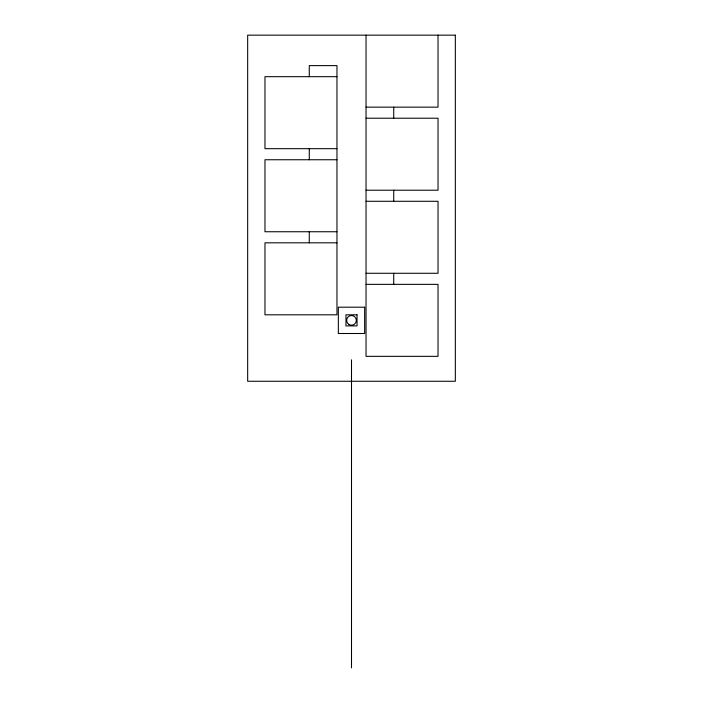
<?xml version="1.0" encoding="UTF-8"?>
<svg xmlns="http://www.w3.org/2000/svg" width="703" height="703" viewBox="0 0 703 703"><rect width="100%" height="100%" fill="white"/><g stroke="black" fill="none" stroke-linecap="round" stroke-linejoin="round"><path stroke-width="1.05" d="M336.965 76.68L264.969 76.68L264.969 148.676L336.965 148.676M366.035 107.146L438.031 107.146L438.031 35.15M366.035 118.218L438.031 118.218L438.031 190.214L366.035 190.214M336.965 159.748L264.969 159.748L264.969 231.744L336.965 231.744M366.035 201.286L438.031 201.286L438.031 273.274L366.035 273.274M336.965 242.816L264.969 242.816L264.969 314.812L336.965 314.812L336.965 65.607L309.276 65.607L309.276 76.68M366.035 284.355L438.031 284.355L438.031 356.342L366.035 356.342L366.035 35.15M393.724 107.146L393.724 118.218M393.724 190.214L393.724 201.286M393.724 273.274L393.724 284.355M351.5 359.804L351.5 667.85M309.276 148.676L309.276 159.748M309.276 231.744L309.276 242.816M455.333 35.15L247.667 35.15L247.667 381.263L455.333 381.263L455.333 35.15M364.655 307.193L338.345 307.193L338.345 333.503L364.655 333.503L364.655 307.193M357.036 314.812L345.964 314.812L345.964 325.884L357.036 325.884L357.036 314.812M349.075 324.549A4.842 4.842 0 0 0 356.342 320.348A4.842 4.842 0 0 0 349.075 316.157A4.842 4.842 0 0 0 349.075 324.549"/></g></svg>
